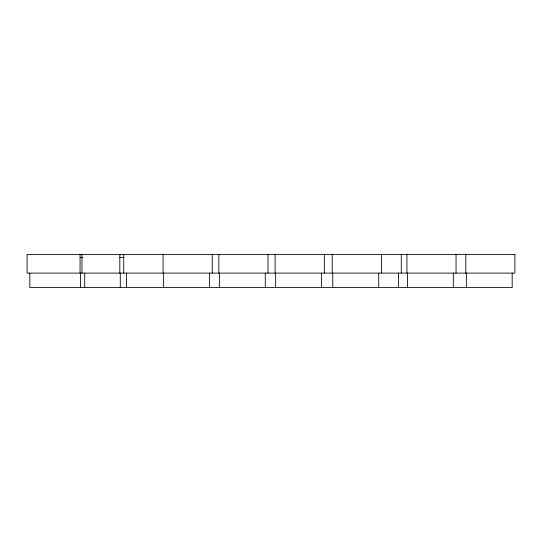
<?xml version="1.0" encoding="UTF-8"?>
<svg xmlns="http://www.w3.org/2000/svg" width="542" height="542" viewBox="0 0 542 542"><rect width="100%" height="100%" fill="white"/><g stroke="black" fill="none" stroke-linecap="round" stroke-linejoin="round"><path stroke-width="0.81" d="M80.053 257.436L82.513 257.436M119.816 257.436L123.922 257.436M512.176 273.107L512.176 287.606L29.83 287.606L29.83 273.107M466.357 273.107L466.357 287.606M465.829 254.394L465.829 273.107M456.052 254.394L456.052 273.107M453.329 273.107L453.329 287.606M407.469 273.107L407.469 287.606M406.934 254.394L406.934 273.107M401.276 254.394L401.276 273.107M398.553 273.107L398.553 287.606M381.446 254.394L381.446 273.107M378.722 273.107L378.722 287.606M332.761 273.107L332.761 287.606M332.232 254.394L332.232 273.107M324.326 254.394L324.326 273.107M321.596 273.107L321.596 287.606M275.648 273.107L275.648 287.606M275.112 254.394L275.112 273.107M268.005 254.394L268.005 273.107M265.282 273.107L265.282 287.606M219.368 273.107L219.368 287.606M218.839 254.394L218.839 273.107M212.247 254.394L212.247 273.107M209.524 273.107L209.524 287.606M163.609 273.107L163.609 287.606M163.081 254.394L163.081 273.107M126.462 273.107L126.462 287.606M123.739 254.394L123.739 273.107M120.277 273.107L120.277 287.606M119.816 254.394L119.816 273.107M84.708 273.107L84.708 287.606M81.971 254.394L81.971 273.107M80.555 273.107L80.555 287.606M80.053 254.394L80.053 273.107M514.9 254.394L27.1 254.394L27.1 273.107L514.9 273.107L514.9 254.394"/></g></svg>
